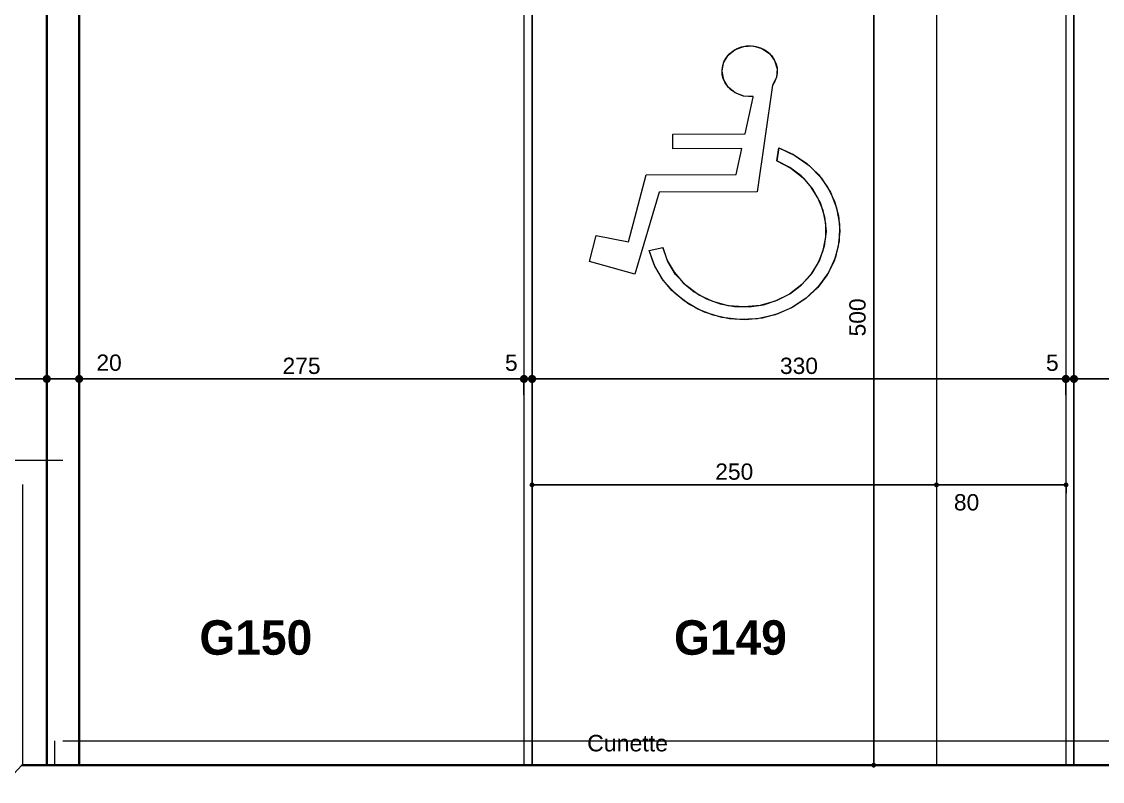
# Model space of a CAD drawing. Header units: centimetres. Extents: x 16433 to 114398, y -50094 to -12305.
# Drawn here: x 30657 to 31325, y -33204 to -32734 of the extents above; entities that cross this region are included whole.
import ezdxf

# ---------------------------------------------------------------- set-up
doc = ezdxf.new("R2010")
doc.units = ezdxf.units.CM
doc.header["$LTSCALE"] = 0.5
doc.layers.get('0').update_dxf_attribs({"linetype": 'CONTINUOUS'})
doc.layers.get('DEFPOINTS').update_dxf_attribs({"linetype": 'CONTINUOUS'})
doc.layers.add('3-BAT C-Niveau -2', color=7, linetype='CONTINUOUS')
doc.styles.add('ARIAL', font='arial.ttf')
doc.styles.add('Geneva (bold)', font='')
doc.styles.add('Helvetica', font='')
doc.styles.get('Geneva (bold)').set_extended_font_data('Geneva', bold=True)
doc.styles.get('Helvetica').set_extended_font_data('Helvetica')
doc.dimstyles.new('IS', dxfattribs={"dimtxt": 10.08724, "dimasz": 5.007446, "dimexe": 2, "dimexo": 10, "dimgap": 3, "dimtad": 1, "dimdec": 1, "dimtxsty": 'Helvetica', "dimblk": 'DOT', "dimblk1": 'DOT', "dimblk2": 'DOT', "dimcen": 0, "dimdle": 10, "dimazin": 0, "dimtfac": 0.8, "dimtdec": 1, "dimtix": 1, "dimtmove": 0, "dimatfit": 0, "dimldrblk": 'VW_FILLEDARROW-1', "dimfxl": 10, "dimfxlon": 1, "dimfrac": 2, "dimtolj": 1, "dimarcsym": 0})
doc.dimstyles.new('IS cotation 1_20ème', dxfattribs={"dimtxt": 10.08724, "dimasz": 3.007568, "dimexe": 1, "dimexo": 15.875, "dimgap": 3, "dimtad": 1, "dimdec": 1, "dimtxsty": 'Helvetica', "dimblk": 'DOT', "dimblk1": 'DOT', "dimblk2": 'DOT', "dimcen": 0, "dimdle": 10, "dimazin": 0, "dimtfac": 1, "dimtdec": 1, "dimtix": 1, "dimtmove": 0, "dimatfit": 0, "dimldrblk": 'VW_FILLEDARROW', "dimfxl": 10, "dimfxlon": 1, "dimfrac": 2, "dimtolj": 1, "dimarcsym": 0})

# ---------------------------------------------------------------- blocks, each defined once
blk = doc.blocks.new('Groupe-97-1')
at = {"color": 7, "linetype": 'Continuous', "lineweight": 5}
for p, q in [((12686.67, -45334.1), (12788.33, -45870.91)), ((12768.94, -45849.13), (12598.45, -45881.42)), ((12617.84, -45903.19), (13286.89, -49436.05))]:
    blk.add_line(p, q, dxfattribs=at)
blk = doc.blocks.new('Groupe-150-1')
at = {"color": 7, "linetype": 'Continuous', "lineweight": 13}
for p, q in [((12967.27, -46196.91), (12969.77, -46167.75)), ((12969.77, -46167.75), (12986.29, -46168.96)), ((12986.29, -46168.96), (12986.07, -46189.2)), ((12986.07, -46189.2), (13028.82, -46192.33)), ((13028.82, -46192.33), (13039.37, -46246.9)), ((13019.86, -46202.16), (12967.27, -46196.91)), ((12983.37, -46202.9), (12986.63, -46210.74)), ((13031.37, -46261.69), (13019.86, -46202.16)), ((13047.8, -46205.56), (13056.66, -46203.84)), ((13055.89, -46247.41), (13047.8, -46205.56)), ((13056.66, -46203.84), (13065.14, -46247.69)), ((13039.37, -46246.9), (13055.89, -46247.41)), ((13065.14, -46247.69), (13088.52, -46248.4)), ((13097.93, -46258.81), (13031.37, -46261.69)), ((13060.58, -46269.77), (13052.43, -46270.13))]:
    blk.add_line(p, q, dxfattribs=at)
at = {"color": 7, "linetype": 'Continuous', "lineweight": 13, "flags": 128}
for points in [[(13088.88, -46248.28), (13088.21, -46245.38), (13088.03, -46242.41), (13088.32, -46239.47), (13089.09, -46236.64), (13090.3, -46234.01), (13091.93, -46231.67), (13093.92, -46229.68), (13096.22, -46228.1), (13098.74, -46226.98), (13101.42, -46226.37), (13104.17, -46226.26), (13106.92, -46226.67), (13109.56, -46227.59), (13112.03, -46228.99), (13114.25, -46230.82), (13116.15, -46233.03), (13117.68, -46235.55), (13118.78, -46238.31), (13119.42, -46241.21), (13119.59, -46244.18), (13119.27, -46247.12), (13118.48, -46249.94), (13117.25, -46252.56), (13115.6, -46254.89), (13113.59, -46256.86), (13111.29, -46258.42), (13108.75, -46259.51), (13106.07, -46260.11), (13103.31, -46260.19), (13100.57, -46259.75), (13097.93, -46258.81), (13031.37, -46261.69), (13019.86, -46202.16), (12967.27, -46196.91), (12969.77, -46167.75), (12986.29, -46168.96), (12986.07, -46189.2), (13028.82, -46192.33), (13039.37, -46246.9), (13055.89, -46247.41), (13047.8, -46205.56), (13056.66, -46203.84), (13065.14, -46247.69), (13088.52, -46248.4)], [(12983.37, -46202.9), (12986.63, -46210.74), (12979.34, -46214.94), (12972.89, -46220.48), (12967.48, -46227.18), (12963.28, -46234.84), (12960.42, -46243.21), (12958.98, -46252.04), (12959.03, -46261.05), (12960.54, -46269.95), (12963.48, -46278.47), (12967.76, -46286.35), (12973.23, -46293.33), (12979.74, -46299.2), (12987.07, -46303.78), (12995, -46306.92), (13003.27, -46308.52), (13011.64, -46308.54), (13019.84, -46306.97), (13027.61, -46303.86), (13034.71, -46299.31), (13040.92, -46293.46), (13046.04, -46286.5), (13049.92, -46278.64), (13052.43, -46270.13), (13060.58, -46269.77), (13058.15, -46279.53), (13054.2, -46288.65), (13048.83, -46296.86), (13042.22, -46303.93), (13034.56, -46309.64), (13026.06, -46313.84), (13016.98, -46316.39), (13007.58, -46317.22), (12998.14, -46316.32), (12988.94, -46313.69), (12980.24, -46309.43), (12972.3, -46303.66), (12965.36, -46296.54), (12959.61, -46288.29), (12955.22, -46279.14), (12952.32, -46269.37), (12951.01, -46259.25), (12951.31, -46249.09), (12953.21, -46239.19), (12956.67, -46229.83), (12961.58, -46221.28), (12967.79, -46213.81), (12975.13, -46207.62)]]:
    blk.add_lwpolyline(points, close=True, dxfattribs=at)
for points in [[(13060.58, -46269.77), (13057.85, -46280.39), (13053.32, -46290.21), (13047.15, -46298.91), (13039.55, -46306.17), (13030.78, -46311.74), (13021.16, -46315.44), (13011.02, -46317.12), (13000.7, -46316.74), (12990.58, -46314.3), (12981, -46309.89), (12972.3, -46303.66), (12964.78, -46295.84), (12958.7, -46286.68), (12954.28, -46276.52), (12951.66, -46265.71), (12950.94, -46254.62), (12952.15, -46243.64), (12955.24, -46233.15), (12960.1, -46223.52), (12966.57, -46215.08), (12974.42, -46208.12), (12983.37, -46202.9)], [(13052.43, -46270.13), (13049.6, -46279.42), (13045.15, -46287.9), (13039.24, -46295.26), (13032.09, -46301.2), (13023.97, -46305.52), (13015.19, -46308.06), (13006.06, -46308.7), (12996.94, -46307.44), (12988.17, -46304.32), (12980.07, -46299.45), (12972.95, -46293.02), (12967.07, -46285.27), (12962.66, -46276.49), (12959.87, -46267.01), (12958.83, -46257.18), (12959.55, -46247.37), (12962.02, -46237.96), (12966.15, -46229.28), (12971.77, -46221.67), (12978.69, -46215.41), (12986.63, -46210.74)], [(13088.88, -46248.28), (13088.02, -46242.6), (13088.97, -46236.99), (13091.6, -46232.09), (13095.62, -46228.45), (13100.57, -46226.5), (13105.9, -46226.46), (13110.98, -46228.32), (13115.25, -46231.88), (13118.21, -46236.73), (13119.54, -46242.33), (13119.08, -46248.02), (13116.87, -46253.17), (13113.18, -46257.18), (13108.42, -46259.61), (13103.14, -46260.18), (13097.93, -46258.81)]]:
    blk.add_lwpolyline(points, dxfattribs=at)
blk = doc.blocks.new('Groupe-151-1')
at = {"color": 7}
blk.add_blockref('Groupe-150-1', (0, 0), dxfattribs=at)
blk = doc.blocks.new('_DOT')
at = {"color": 0, "linetype": 'ByBlock', "lineweight": -2}
blk.add_line((-0.5, 0), (-1, 0), dxfattribs=at)
at = {"color": 0, "linetype": 'ByBlock', "const_width": 0.5}
blk.add_lwpolyline([(-0.25, 0, 1), (0.25, 0, 1)], format="xyb", close=True, dxfattribs=at)
blk = doc.blocks.new('*D2591')
at = {"layer": '3-BAT C-Niveau -2', "color": 0, "linetype": 'Continuous', "lineweight": -2, "transparency": 16777216}
for p, q in [((30122.07, -32944.58), (30122.07, -32956.58)), ((30667.4, -32954.58), (30127.08, -32954.58)), ((30672.41, -32964.58), (30672.41, -32952.58))]:
    blk.add_line(p, q, dxfattribs=at)
at = {"layer": 'DEFPOINTS', "color": 0, "linetype": 'Continuous', "transparency": 16777216}
for p in [(30122.07, -32909.58), (30122.07, -32954.58), (30672.41, -33093.58)]:
    blk.add_point(p, dxfattribs=at)
at = {"layer": '3-BAT C-Niveau -2', "color": 0, "linetype": 'Continuous', "lineweight": -2, "transparency": 16777216, "xscale": 5.007446289062499, "yscale": 5.007446289062499, "zscale": 5.007446289062499, "rotation": 180}
blk.add_blockref('_DOT', (30122.07, -32954.58), dxfattribs=at)
at = {"layer": '3-BAT C-Niveau -2', "color": 0, "linetype": 'Continuous', "lineweight": -2, "transparency": 16777216, "xscale": 5.007446289062499, "yscale": 5.007446289062499, "zscale": 5.007446289062499}
blk.add_blockref('_DOT', (30672.41, -32954.58), dxfattribs=at)
at = {"layer": '3-BAT C-Niveau -2', "color": 0, "linetype": 'Continuous', "lineweight": 5, "transparency": 16777216, "insert": (30430.03, -32944.59), "char_height": 10.087, "attachment_point": 5, "style": 'Helvetica'}
blk.add_mtext('\\A1;550', dxfattribs=at)
blk = doc.blocks.new('VW_FILLEDARROW-1')
at = {"color": 0, "linetype": 'Continuous', "lineweight": 5, "flags": 128}
blk.add_lwpolyline([(-2, 0.54), (0, 0), (-2, -0.54)], close=True, dxfattribs=at)
blk = doc.blocks.new('*D2592')
at = {"layer": '3-BAT C-Niveau -2', "color": 0, "linetype": 'Continuous', "lineweight": -2, "transparency": 16777216}
for p, q in [((30667.4, -32954.58), (30662.39, -32954.58)), ((30672.41, -32964.58), (30672.41, -32952.58)), ((30692.41, -32954.58), (30672.41, -32954.58)), ((30692.41, -32964.58), (30692.41, -32952.58)), ((30697.41, -32954.58), (30702.42, -32954.58))]:
    blk.add_line(p, q, dxfattribs=at)
at = {"layer": 'DEFPOINTS', "color": 0, "linetype": 'Continuous', "transparency": 16777216}
for p in [(30672.41, -32954.58), (30672.41, -33093.58), (30692.41, -33092.35)]:
    blk.add_point(p, dxfattribs=at)
at = {"layer": '3-BAT C-Niveau -2', "color": 0, "linetype": 'Continuous', "lineweight": -2, "transparency": 16777216, "xscale": 5.007446289062499, "yscale": 5.007446289062499, "zscale": 5.007446289062499}
blk.add_blockref('_DOT', (30672.41, -32954.58), dxfattribs=at)
at = {"layer": '3-BAT C-Niveau -2', "color": 0, "linetype": 'Continuous', "lineweight": -2, "transparency": 16777216, "xscale": 5.007446289062499, "yscale": 5.007446289062499, "zscale": 5.007446289062499, "rotation": 180}
blk.add_blockref('_DOT', (30692.41, -32954.58), dxfattribs=at)
at = {"layer": '3-BAT C-Niveau -2', "color": 0, "linetype": 'Continuous', "lineweight": 5, "transparency": 16777216, "insert": (30710.94, -32944.59), "char_height": 10.087, "attachment_point": 5, "style": 'Helvetica'}
blk.add_mtext('\\A1;20', dxfattribs=at)
blk = doc.blocks.new('*D2593')
at = {"layer": '3-BAT C-Niveau -2', "color": 0, "linetype": 'Continuous', "lineweight": -2, "transparency": 16777216}
for p, q in [((30692.41, -32964.58), (30692.41, -32952.58)), ((30962.41, -32954.58), (30697.41, -32954.58)), ((30967.41, -32964.58), (30967.41, -32952.58))]:
    blk.add_line(p, q, dxfattribs=at)
at = {"layer": 'DEFPOINTS', "color": 0, "linetype": 'Continuous', "transparency": 16777216}
for p in [(30692.41, -32954.58), (30692.41, -33092.35), (30967.41, -33129.58)]:
    blk.add_point(p, dxfattribs=at)
at = {"layer": '3-BAT C-Niveau -2', "color": 0, "linetype": 'Continuous', "lineweight": -2, "transparency": 16777216, "xscale": 5.007446289062499, "yscale": 5.007446289062499, "zscale": 5.007446289062499, "rotation": 180}
blk.add_blockref('_DOT', (30692.41, -32954.58), dxfattribs=at)
at = {"layer": '3-BAT C-Niveau -2', "color": 0, "linetype": 'Continuous', "lineweight": -2, "transparency": 16777216, "xscale": 5.007446289062499, "yscale": 5.007446289062499, "zscale": 5.007446289062499}
blk.add_blockref('_DOT', (30967.41, -32954.58), dxfattribs=at)
at = {"layer": '3-BAT C-Niveau -2', "color": 0, "linetype": 'Continuous', "lineweight": 5, "transparency": 16777216, "insert": (30829.91, -32946.53), "char_height": 10.087, "attachment_point": 5, "style": 'Helvetica'}
blk.add_mtext('\\A1;275', dxfattribs=at)
blk = doc.blocks.new('*D2594')
at = {"layer": '3-BAT C-Niveau -2', "color": 0, "linetype": 'Continuous', "lineweight": -2, "transparency": 16777216}
for p, q in [((30962.41, -32954.58), (30957.4, -32954.58)), ((30967.41, -32964.58), (30967.41, -32952.58)), ((30972.41, -32954.58), (30967.41, -32954.58)), ((30972.41, -32964.58), (30972.41, -32952.58)), ((30977.41, -32954.58), (30982.42, -32954.58))]:
    blk.add_line(p, q, dxfattribs=at)
at = {"layer": 'DEFPOINTS', "color": 0, "linetype": 'Continuous', "transparency": 16777216}
for p in [(30967.41, -32954.58), (30967.41, -33129.58), (30972.41, -33130.58)]:
    blk.add_point(p, dxfattribs=at)
at = {"layer": '3-BAT C-Niveau -2', "color": 0, "linetype": 'Continuous', "lineweight": -2, "transparency": 16777216, "xscale": 5.007446289062499, "yscale": 5.007446289062499, "zscale": 5.007446289062499}
blk.add_blockref('_DOT', (30967.41, -32954.58), dxfattribs=at)
at = {"layer": '3-BAT C-Niveau -2', "color": 0, "linetype": 'Continuous', "lineweight": -2, "transparency": 16777216, "xscale": 5.007446289062499, "yscale": 5.007446289062499, "zscale": 5.007446289062499, "rotation": 180}
blk.add_blockref('_DOT', (30972.41, -32954.58), dxfattribs=at)
at = {"layer": '3-BAT C-Niveau -2', "color": 0, "linetype": 'Continuous', "lineweight": 5, "transparency": 16777216, "insert": (30959.6, -32944.59), "char_height": 10.087, "attachment_point": 5, "style": 'Helvetica'}
blk.add_mtext('\\A1;5', dxfattribs=at)
blk = doc.blocks.new('*D2595')
at = {"layer": '3-BAT C-Niveau -2', "color": 0, "linetype": 'Continuous', "lineweight": -2, "transparency": 16777216}
for p, q in [((30972.41, -32964.58), (30972.41, -32952.58)), ((31297.4, -32954.58), (30977.41, -32954.58)), ((31302.41, -32964.58), (31302.41, -32952.58))]:
    blk.add_line(p, q, dxfattribs=at)
at = {"layer": 'DEFPOINTS', "color": 0, "linetype": 'Continuous', "transparency": 16777216}
for p in [(30972.41, -32954.58), (31302.41, -33083.58), (30972.41, -33130.58)]:
    blk.add_point(p, dxfattribs=at)
at = {"layer": '3-BAT C-Niveau -2', "color": 0, "linetype": 'Continuous', "lineweight": -2, "transparency": 16777216, "xscale": 5.007446289062499, "yscale": 5.007446289062499, "zscale": 5.007446289062499, "rotation": 180}
blk.add_blockref('_DOT', (30972.41, -32954.58), dxfattribs=at)
at = {"layer": '3-BAT C-Niveau -2', "color": 0, "linetype": 'Continuous', "lineweight": -2, "transparency": 16777216, "xscale": 5.007446289062499, "yscale": 5.007446289062499, "zscale": 5.007446289062499}
blk.add_blockref('_DOT', (31302.41, -32954.58), dxfattribs=at)
at = {"layer": '3-BAT C-Niveau -2', "color": 0, "linetype": 'Continuous', "lineweight": 5, "transparency": 16777216, "insert": (31137.41, -32946.53), "char_height": 10.087, "attachment_point": 5, "style": 'Helvetica'}
blk.add_mtext('\\A1;330', dxfattribs=at)
blk = doc.blocks.new('*D2596')
at = {"layer": '3-BAT C-Niveau -2', "color": 0, "linetype": 'Continuous', "lineweight": -2, "transparency": 16777216}
for p, q in [((31297.4, -32954.58), (31292.39, -32954.58)), ((31302.41, -32964.58), (31302.41, -32952.58)), ((31307.42, -32954.58), (31302.41, -32954.58)), ((31307.42, -32964.58), (31307.42, -32952.58)), ((31312.43, -32954.58), (31317.43, -32954.58))]:
    blk.add_line(p, q, dxfattribs=at)
at = {"layer": 'DEFPOINTS', "color": 0, "linetype": 'Continuous', "transparency": 16777216}
for p in [(31302.41, -32954.58), (31302.41, -33083.58), (31307.42, -33085.58)]:
    blk.add_point(p, dxfattribs=at)
at = {"layer": '3-BAT C-Niveau -2', "color": 0, "linetype": 'Continuous', "lineweight": -2, "transparency": 16777216, "xscale": 5.007446289062499, "yscale": 5.007446289062499, "zscale": 5.007446289062499}
blk.add_blockref('_DOT', (31302.41, -32954.58), dxfattribs=at)
at = {"layer": '3-BAT C-Niveau -2', "color": 0, "linetype": 'Continuous', "lineweight": -2, "transparency": 16777216, "xscale": 5.007446289062499, "yscale": 5.007446289062499, "zscale": 5.007446289062499, "rotation": 180}
blk.add_blockref('_DOT', (31307.42, -32954.58), dxfattribs=at)
at = {"layer": '3-BAT C-Niveau -2', "color": 0, "linetype": 'Continuous', "lineweight": 5, "transparency": 16777216, "insert": (31294.03, -32944.59), "char_height": 10.087, "attachment_point": 5, "style": 'Helvetica'}
blk.add_mtext('\\A1;5', dxfattribs=at)
blk = doc.blocks.new('*D2597')
at = {"layer": '3-BAT C-Niveau -2', "color": 0, "linetype": 'Continuous', "lineweight": -2, "transparency": 16777216}
for p, q in [((31307.42, -32964.58), (31307.42, -32952.58)), ((31562.81, -32954.58), (31312.43, -32954.58)), ((31567.82, -32964.58), (31567.82, -32952.58))]:
    blk.add_line(p, q, dxfattribs=at)
at = {"layer": 'DEFPOINTS', "color": 0, "linetype": 'Continuous', "transparency": 16777216}
for p in [(31307.42, -32954.58), (31307.42, -33085.58), (31567.82, -33093.92)]:
    blk.add_point(p, dxfattribs=at)
at = {"layer": '3-BAT C-Niveau -2', "color": 0, "linetype": 'Continuous', "lineweight": -2, "transparency": 16777216, "xscale": 5.007446289062499, "yscale": 5.007446289062499, "zscale": 5.007446289062499, "rotation": 180}
blk.add_blockref('_DOT', (31307.42, -32954.58), dxfattribs=at)
at = {"layer": '3-BAT C-Niveau -2', "color": 0, "linetype": 'Continuous', "lineweight": -2, "transparency": 16777216, "xscale": 5.007446289062499, "yscale": 5.007446289062499, "zscale": 5.007446289062499}
blk.add_blockref('_DOT', (31567.82, -32954.58), dxfattribs=at)
at = {"layer": '3-BAT C-Niveau -2', "color": 0, "linetype": 'Continuous', "lineweight": 5, "transparency": 16777216, "insert": (31437.62, -32946.53), "char_height": 10.087, "attachment_point": 5, "style": 'Helvetica'}
blk.add_mtext('\\A1;260', dxfattribs=at)
blk = doc.blocks.new('*D2265')
at = {"layer": '3-BAT C-Niveau -2', "color": 0, "linetype": 'Continuous', "lineweight": -2, "transparency": 16777216}
for p, q in [((30972.41, -33020.1), (30972.41, -33021.1)), ((31219.4, -33020.1), (30975.41, -33020.1)), ((31222.41, -33020.1), (31222.41, -33021.1))]:
    blk.add_line(p, q, dxfattribs=at)
at = {"layer": 'DEFPOINTS', "color": 0, "linetype": 'Continuous', "transparency": 16777216}
for p in [(30972.41, -33020.1), (30972.41, -33020.1), (31222.41, -33020.1)]:
    blk.add_point(p, dxfattribs=at)
at = {"layer": '3-BAT C-Niveau -2', "color": 0, "linetype": 'Continuous', "lineweight": -2, "transparency": 16777216, "xscale": 3.007568359375, "yscale": 3.007568359375, "zscale": 3.007568359375, "rotation": 180}
blk.add_blockref('_DOT', (30972.41, -33020.1), dxfattribs=at)
at = {"layer": '3-BAT C-Niveau -2', "color": 0, "linetype": 'Continuous', "lineweight": -2, "transparency": 16777216, "xscale": 3.007568359375, "yscale": 3.007568359375, "zscale": 3.007568359375}
blk.add_blockref('_DOT', (31222.41, -33020.1), dxfattribs=at)
at = {"layer": '3-BAT C-Niveau -2', "color": 0, "linetype": 'Continuous', "lineweight": 18, "transparency": 16777216, "insert": (31097.41, -33011.96), "char_height": 10.069, "attachment_point": 5, "style": 'ARIAL'}
blk.add_mtext('\\A1;250', dxfattribs=at)
blk = doc.blocks.new('VW_FILLEDARROW')
at = {"color": 0, "linetype": 'Continuous', "lineweight": 5, "flags": 128}
blk.add_lwpolyline([(-10.56, 2.83), (0, 0), (-10.56, -2.83)], close=True, dxfattribs=at)
blk = doc.blocks.new('*D2266')
at = {"layer": '3-BAT C-Niveau -2', "color": 0, "linetype": 'Continuous', "lineweight": -2, "transparency": 16777216}
for p, q in [((31222.41, -33020.1), (31222.41, -33019.1)), ((31299.5, -33020.1), (31225.41, -33020.1)), ((31302.51, -33025.27), (31302.51, -33019.1))]:
    blk.add_line(p, q, dxfattribs=at)
at = {"layer": 'DEFPOINTS', "color": 0, "linetype": 'Continuous', "transparency": 16777216}
for p in [(31222.41, -33020.1), (31222.41, -33020.1), (31302.51, -33041.14)]:
    blk.add_point(p, dxfattribs=at)
at = {"layer": '3-BAT C-Niveau -2', "color": 0, "linetype": 'Continuous', "lineweight": -2, "transparency": 16777216, "xscale": 3.007568359375, "yscale": 3.007568359375, "zscale": 3.007568359375, "rotation": 180}
blk.add_blockref('_DOT', (31222.41, -33020.1), dxfattribs=at)
at = {"layer": '3-BAT C-Niveau -2', "color": 0, "linetype": 'Continuous', "lineweight": -2, "transparency": 16777216, "xscale": 3.007568359375, "yscale": 3.007568359375, "zscale": 3.007568359375}
blk.add_blockref('_DOT', (31302.51, -33020.1), dxfattribs=at)
at = {"layer": '3-BAT C-Niveau -2', "color": 0, "linetype": 'Continuous', "lineweight": 18, "transparency": 16777216, "insert": (31241.01, -33030.95), "char_height": 10.069, "attachment_point": 5, "style": 'ARIAL'}
blk.add_mtext('\\A1;80', dxfattribs=at)
blk = doc.blocks.new('*D2267')
at = {"layer": '3-BAT C-Niveau -2', "color": 0, "linetype": 'Continuous', "lineweight": -2, "transparency": 16777216}
for p, q in [((31183.62, -32693.53), (31182.62, -32693.53)), ((31183.62, -32696.54), (31183.62, -33190.45)), ((31183.62, -33193.45), (31182.62, -33193.45))]:
    blk.add_line(p, q, dxfattribs=at)
at = {"layer": 'DEFPOINTS', "color": 0, "linetype": 'Continuous', "transparency": 16777216}
for p in [(31192.21, -32693.53), (31183.62, -33193.45), (31192.21, -33193.45)]:
    blk.add_point(p, dxfattribs=at)
at = {"layer": '3-BAT C-Niveau -2', "color": 0, "linetype": 'Continuous', "lineweight": -2, "transparency": 16777216, "xscale": 3.007568359375, "yscale": 3.007568359375, "zscale": 3.007568359375}
for p, rotation in [((31183.62, -32693.53), 90), ((31183.62, -33193.45), 270)]:
    blk.add_blockref('_DOT', p, dxfattribs=dict(at, rotation=rotation))
at = {"layer": '3-BAT C-Niveau -2', "color": 0, "linetype": 'Continuous', "lineweight": 5, "transparency": 16777216, "insert": (31173.64, -32916.53), "char_height": 10.087, "attachment_point": 5, "rotation": 90, "style": 'Helvetica'}
blk.add_mtext('\\A1;500', dxfattribs=at)

msp = doc.modelspace()

# ---------------------------------------------------------------- linework, layer by layer
at = {"layer": '3-BAT C-Niveau -2', "color": 7, "linetype": 'Continuous', "lineweight": 35}
for p, q in [((30672.406, -33193.435), (30672.406, -32484.915)), ((30692.406, -33193.435), (30692.406, -32484.915)), ((34294.926, -33193.435), (30657.077, -33193.435))]:
    msp.add_line(p, q, dxfattribs=at)
at = {"layer": '3-BAT C-Niveau -2', "color": 7, "linetype": 'Continuous', "lineweight": 5}
for p, q in [((30672.406, -33193.435), (30672.406, -32484.915)), ((30692.406, -33193.435), (30692.406, -32484.915)), ((30967.398, -32564.915), (30967.416, -33193.435)), ((30972.398, -32564.915), (30972.416, -33193.435)), ((31302.404, -32564.915), (31302.422, -33193.435)), ((31307.404, -32564.915), (31307.422, -33193.435)), ((30657.077, -33193.435), (30156.68, -33727.415)), ((31567.821, -33193.435), (30657.077, -33193.435)), ((30692.406, -33193.435), (30672.406, -33193.435)), ((30967.416, -33193.435), (30972.416, -33193.435)), ((31302.422, -33193.435), (31307.422, -33193.435))]:
    msp.add_line(p, q, dxfattribs=at)
at = {"layer": '3-BAT C-Niveau -2', "color": 7, "linetype": 'Continuous', "lineweight": 18}
for p, q in [((30967.398, -32564.915), (30967.416, -33193.435)), ((30972.398, -32564.915), (30972.416, -33193.435)), ((31302.404, -32564.915), (31302.422, -33193.435)), ((31307.404, -32564.915), (31307.422, -33193.435))]:
    msp.add_line(p, q, dxfattribs=at)
at = {"layer": '3-BAT C-Niveau -2', "color": 7, "linetype": 'Continuous', "lineweight": 13}
for p, q in [((30677.453, -33193.435), (30677.453, -33178.435)), ((30657.077, -33193.435), (30156.68, -33727.415))]:
    msp.add_line(p, q, dxfattribs=at)
at = {"layer": '3-BAT C-Niveau -2', "color": 7, "linetype": 'Continuous', "lineweight": 5, "flags": 128}
for points in [[(30972.406, -33193.435), (30972.406, -32517.434), (31302.412, -32517.434), (31302.412, -33193.435)], [(31307.412, -33193.435), (31307.412, -32517.434), (31567.821, -32517.434), (31567.821, -33193.435)]]:
    msp.add_lwpolyline(points, close=True, dxfattribs=at)
at = {"layer": '3-BAT C-Niveau -2', "color": 7, "linetype": 'Continuous', "lineweight": 18, "flags": 128}
msp.add_lwpolyline([(30972.406, -32693.531), (31222.406, -32693.531), (31222.406, -33193.531), (30972.406, -33193.531)], close=True, dxfattribs=at)

# ---------------------------------------------------------------- block references
at = {"layer": '3-BAT C-Niveau -2', "color": 7, "rotation": 79.27640525614329}
for name in ['Groupe-97-1', 'Groupe-151-1']:
    msp.add_blockref(name, (-16766.963, -37034.655), dxfattribs=at)

# ---------------------------------------------------------------- texts
at = {"layer": '3-BAT C-Niveau -2', "color": 7}
for s, insert, char_height, attachment_point, line_spacing_factor, style in [('\\pt102.86;G150', (30801.655, -33114.656), 21.31366, 5, 1.060906, 'Geneva (bold)'), ('\\pt102.86;G149', (31095.037, -33114.656), 21.31366, 5, 1.060906, 'Geneva (bold)'), ('\\pt38.078;Cunette{\\H1.481x;\\P}', (31031.454, -33174.734), 10.21693, 2, 0.834288, 'Helvetica')]:
    msp.add_mtext(s, dxfattribs=dict(at, insert=insert, char_height=char_height, attachment_point=attachment_point, line_spacing_factor=line_spacing_factor, style=style))

# ---------------------------------------------------------------- dimensions: what is measured, and where the dimension line sits
at = {"layer": '3-BAT C-Niveau -2', "color": 7, "linetype": 'Continuous', "lineweight": 5}
dim = msp.add_linear_dim(base=(31183.622, -33193.453), p1=(31192.209, -32693.531), p2=(31192.209, -33193.453), angle=90, dimstyle='IS cotation 1_20ème', override={"dimtxt": 10.08724, "dimgap": 3, "dimdec": 0, "dimpost": '<>', "dimtxsty": 'Helvetica', "dimtmove": 2}, dxfattribs=at)
dim.commit()
dim.dimension.update_dxf_attribs({"geometry": '*D2267', "text_midpoint": (31173.637, -32916.529), "dimtype": 160})
for base, p1, p2, override, picture, middle in [((30122.069, -32954.578), (30672.406, -33093.578), (30122.069, -32909.578), {"dimtxt": 10.08724, "dimdec": 0, "dimpost": '<>', "dimtxsty": 'Helvetica', "dimtmove": 2}, '*D2591', (30430.032, -32944.593)), ((30672.406, -32954.578), (30692.406, -33092.352), (30672.406, -33093.578), {"dimtxt": 10.08724, "dimdec": 0, "dimpost": '<>', "dimtxsty": 'Helvetica', "dimtix": 0, "dimtmove": 2}, '*D2592', (30710.945, -32944.593)), ((30967.415, -32954.578), (30972.406, -33130.578), (30967.415, -33129.578), {"dimtxt": 10.08724, "dimdec": 0, "dimpost": '<>', "dimtxsty": 'Helvetica', "dimtix": 0, "dimtmove": 2}, '*D2594', (30959.597, -32944.593)), ((31302.406, -32954.578), (31307.419, -33085.578), (31302.406, -33083.578), {"dimtxt": 10.08724, "dimdec": 0, "dimpost": '<>', "dimtxsty": 'Helvetica', "dimtix": 0, "dimtmove": 2}, '*D2596', (31294.034, -32944.593))]:
    dim = msp.add_linear_dim(base=base, p1=p1, p2=p2, dimstyle='IS', override=override, dxfattribs=at)
    dim.commit()
    dim.dimension.update_dxf_attribs({"geometry": picture, "text_midpoint": middle, "dimtype": 160})
for base, p1, p2, picture, middle in [((30692.406, -32954.578), (30967.415, -33129.578), (30692.406, -33092.352), '*D2593', (30829.91, -32946.535)), ((30972.406, -32954.578), (31302.406, -33083.578), (30972.406, -33130.578), '*D2595', (31137.406, -32946.535)), ((31307.419, -32954.578), (31567.821, -33093.921), (31307.419, -33085.578), '*D2597', (31437.62, -32946.535))]:
    dim = msp.add_linear_dim(base=base, p1=p1, p2=p2, dimstyle='IS', override={"dimtxt": 10.08724, "dimdec": 0, "dimpost": '<>', "dimtxsty": 'Helvetica', "dimtmove": 2}, dxfattribs=at)
    dim.commit()
    dim.dimension.update_dxf_attribs({"geometry": picture, "text_midpoint": middle})
at = {"layer": '3-BAT C-Niveau -2', "color": 7, "linetype": 'Continuous', "lineweight": 18}
dim = msp.add_linear_dim(base=(30972.406, -33020.097), p1=(31222.406, -33020.097), p2=(30972.406, -33020.097), dimstyle='IS cotation 1_20ème', override={"dimtxt": 10.068866, "dimdec": 0, "dimpost": '<>', "dimtxsty": 'ARIAL', "dimtmove": 2}, dxfattribs=at)
dim.commit()
dim.dimension.update_dxf_attribs({"geometry": '*D2265', "text_midpoint": (31097.406, -33011.957)})
dim = msp.add_linear_dim(base=(31222.406, -33020.097), p1=(31302.51, -33041.142), p2=(31222.406, -33020.097), dimstyle='IS cotation 1_20ème', override={"dimtxt": 10.068866, "dimgap": 3, "dimdec": 0, "dimpost": '<>', "dimtxsty": 'ARIAL', "dimtmove": 2}, dxfattribs=at)
dim.commit()
dim.dimension.update_dxf_attribs({"geometry": '*D2266', "text_midpoint": (31241.006, -33030.948), "dimtype": 160})

doc.saveas('drawing.dxf')
